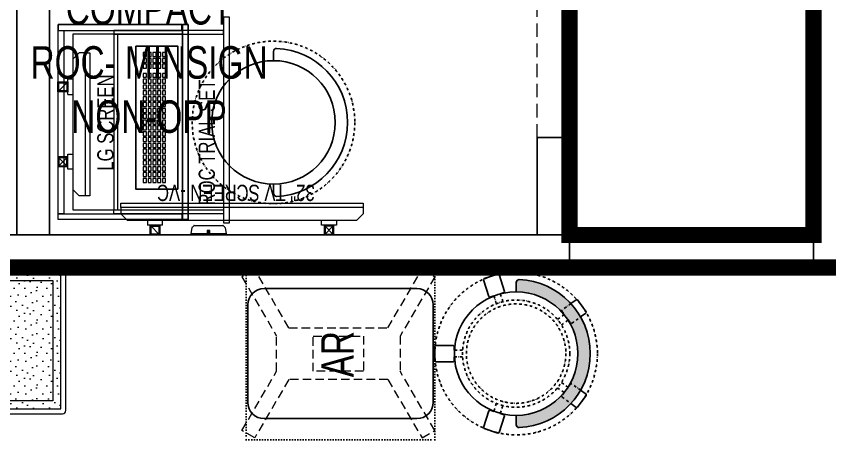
# Model space of a CAD drawing. Header units: feet. Extents: x 9066227 to 9075870, y -6882294 to -6864876.
# Drawn here: x 9068805 to 9071307, y -6871675 to -6870372 of the extents above; entities that cross this region are included whole.
import ezdxf

# ---------------------------------------------------------------- set-up
doc = ezdxf.new("R2010")
doc.units = ezdxf.units.FT
doc.header["$LTSCALE"] = 33
doc.header["$MEASUREMENT"] = 0
for name, pattern in [('a_p6_plan_L18$0$HIDDEN', [0.375, 0.25, -0.125]), ('ACAD_ISO03W100', [30, 12, -18]), ('DASHDOT2', [0.5, 0.25, -0.125, 0, -0.125]), ('DOT', [0.25, 0, -0.25]), ('HIDDEN', [9.524999999999995, 6.349999999999997, -3.174999999999998]), ('HIDDEN2', [4.7624999999999975, 3.174999999999998, -1.587499999999999])]:
    doc.linetypes.add(name, pattern=pattern)
for name, color, linetype, lineweight in [('Floor-Unit', 1, 'Continuous', 13), ('HATCH', 9, 'Continuous', 9), ('LENS-DIM', 252, 'Continuous', 5), ('LENS-FURNITURE', 13, 'Continuous', 9), ('LENS-HATCH', 251, 'Continuous', 5), ('LENS-PARTITION', 21, 'Continuous', 25), ('LENS-TEXT', 31, 'Continuous', 5), ('LENS_CURTAIN', 5, 'a_p6_plan_L18$0$HIDDEN', 9), ('LENS_PARTITION', 21, 'Continuous', 25), ('LK-EQPMT', 3, 'Continuous', 18), ('LK-FF&E FLOOR', 1, 'Continuous', 9), ('LK-FLUTTED FINISH', 20, 'Continuous', 30), ('LK-TILES FINISH', 251, 'Continuous', 5), ('LN-ELEVATION-1', 81, 'Continuous', 25), ('LN-ELEVATION-2', 103, 'Continuous', 20), ('LN-ELEVATION-4', 145, 'Continuous', 13), ('LN-ELEVATION-5', 167, 'Continuous', 5), ('TV', 92, 'Continuous', 18)]:
    doc.layers.add(name, color=color, linetype=linetype, lineweight=lineweight)
doc.styles.add('LK TXT', font='GILC____.TTF', dxfattribs={"height": 100})
doc.styles.get("Standard").update_dxf_attribs({"font": 'GILC____.TTF'})

# ---------------------------------------------------------------- blocks, each defined once
blk = doc.blocks.new('AR')
at = {"layer": 'LN-ELEVATION-2', "linetype": 'DOT', "lineweight": 25}
blk.add_lwpolyline([(0, 13.41378593863919), (530, 13.41378593863919), (530, 593.4137859386392), (0, 593.4137859386392)], close=True, dxfattribs=at)
at = {"layer": 'LN-ELEVATION-2', "lineweight": 25}
blk.add_lwpolyline([(465, 68.22063546301797), (465, 538.2206354630179, 0.4142135623730951), (415, 588.2206354630177), (115, 588.2206354630177, 0.4142135623730951), (65, 538.2206354630179), (65, 68.22063546301797, 0.4142135623730951), (115, 18.22063546301797), (415, 18.22063546301797, 0.4142135623730951)], format="xyb", close=True, dxfattribs=at)
at = {"layer": 'LN-ELEVATION-4', "linetype": 'HIDDEN2', "ltscale": 0.25}
for points in [[(185.8456009030342, 448.8780772723258), (5.888936847448348, 554.0078910568263), (28.48512306064368, 593.350836840691), (211.0874861851335, 486.6754184374586)], [(344.154399111867, 448.8780772762837), (524.1110631600021, 554.0078910947777), (501.5148769393563, 593.3508368753828), (318.9125138223171, 486.6754184374586)], [(211.0874861851335, 486.6754184376913), (318.9125138223171, 486.6754184376913)], [(185.8456009030342, 144.472759603057), (185.8456009030342, 448.8780772723258)], [(344.154399111867, 448.8780772762837), (344.154399111867, 144.4727595990989)], [(185.8456009030342, 144.472759603057), (5.888936847448348, 39.34294581855647), (28.48512306064368, 3.46917659e-08), (211.0874861851335, 106.6754184379242)], [(344.154399111867, 144.4727595990989), (524.1110631600021, 39.34294578060508), (501.5148769393563, 0), (318.9125138223171, 106.6754184379242)], [(318.9125138223171, 106.6754184376914), (211.0874861851335, 106.6754184376914)]]:
    blk.add_lwpolyline(points, dxfattribs=at)
blk.add_lwpolyline([(210.8456009030342, 373.9866790841333), (319.154399111867, 373.9866790841333), (319.154399111867, 219.3641577917151), (210.8456009030342, 219.3641577917151)], close=True, dxfattribs=at)
blk = doc.blocks.new('DR STOOL')
at = {"layer": 'HATCH'}
h = blk.add_hatch(dxfattribs=at)
h.set_pattern_fill('ANSI36', color=250, angle=-90.00000000000001)
h.set_pattern_definition([(315, (-227.8099174643867, 917.3997257252777), (6.173926083235043, -1.683798022700468), [7.9375, -1.587499999999999, 0, -1.587499999999999])])
edge = h.paths.add_edge_path()
edge.add_line((-190.0000000041909, 4.511094e-10), (-218.6899174675346, 4.511094e-10))
edge.add_arc((-218.6899174670689, 9.120000000388245), 9.119999999940092, 177.6119845363388, 269.9999999996136, ccw=False)
edge.add_arc((-1.8626451e-09, 3.565219e-10), 228.000000002257, 2.3880154632688004, 177.6119845367313, ccw=False)
edge.add_arc((218.6899174633436, 9.120000000497384), 9.120000000051716, -90.00000000034493, 2.3880154629299, ccw=False)
edge.add_line((218.6899174633436, 4.511094e-10), (190, 4.511094e-10))
edge.add_arc((-1.8626451e-09, 4.511094e-10), 190.000000001979, -1.27e-14, 180)
at = {"layer": 'LN-ELEVATION-1', "color": 1, "ltscale": 100}
for p, q in [((-128.6221585394814, 215.4841044476634), (-165.2704676063731, 189.0243927398114)), ((-124.7228340068832, 214.8545704018979), (-128.6221585394814, 215.4841044476634)), ((-112.6981821293011, 198.1996966340157), (-124.7228340068832, 214.8545704018979)), ((124.7553772013634, 214.9803744515593), (112.5488144652918, 198.2845540212292)), ((128.7014972954057, 215.5933048763618), (124.7553772013634, 214.9803744515593)), ((128.7014972954057, 215.5933048763618), (124.7553772013634, 214.9803744515593)), ((165.1911288509145, 188.915192311113), (128.7014972954057, 215.5933048763618)), ((165.1911288509145, 188.915192311113), (128.7014972954057, 215.5933048763618)), ((-165.2704676063731, 189.0243927398114), (-165.9069543029182, 185.0820035930228)), ((-165.9069543029182, 185.0820035930228), (-153.8003208162263, 168.3135803133482)), ((153.6734594982117, 168.4294150282658), (165.7973639420234, 185.0121775862135)), ((165.7973639420234, 185.0121775862135), (165.1911288509145, 188.915192311113)), ((165.7973639420234, 185.0121775862135), (165.1911288509145, 188.915192311113)), ((-191.2928382232785, -35.45407700946089), (-242.9550312487409, -52.24013893969095)), ((-187.9259491492994, -37.1695928365807), (-191.2928382232785, -35.45407700946089)), ((-184.1424400564283, -48.81403796559607), (-187.9259491492994, -37.1695928365807)), ((188.0651108901948, -36.96233201187715), (184.0504167033359, -49.19388854173303)), ((191.3981811110861, -35.27656588272658), (188.0651108901948, -36.96233201187715)), ((243.0100176925771, -52.21682526778022), (191.3981811110861, -35.27656588272658)), ((-242.9550312487409, -52.24013893969095), (-244.7482102331705, -55.75945052818861)), ((-244.7482102331705, -55.75945052818861), (-230.7800458371639, -98.74904560100549)), ((-173.8639617776498, -80.4479453730819), (-177.8421125086024, -68.2044548037811)), ((177.6922140880488, -68.56540505095472), (173.8739495249465, -80.1985000452405)), ((230.715890809428, -98.7280946081737), (244.8123673382215, -55.78040257930116)), ((244.8123673382215, -55.78040257930116), (243.0100176925771, -52.21682526778022)), ((-230.7800458371639, -98.74904560100549), (-227.2218665438704, -100.5620286722478)), ((-227.2218665438704, -100.5620286722478), (-175.5596735184081, -83.7759667420105)), ((-175.5596735184081, -83.7759667420105), (-173.8639617776498, -80.4479453730819)), ((173.8739495249465, -80.1985000452405), (175.5794035866856, -83.5704969359358)), ((175.5794035866856, -83.5704969359358), (227.1912401677109, -100.5107563209894)), ((227.1912401677109, -100.5107563209894), (230.715890809428, -98.7280946081737)), ((-22.72193054761737, -190.2142363802995), (-25.39390889601782, -192.886214728569)), ((-25.39390889601782, -192.886214728569), (-25.39390889601782, -247.2070584567482)), ((-10.47823652112856, -190.2142363802995), (-22.72193054761737, -190.2142363802995)), ((22.78362171910703, -190.2142363802995), (9.910054048988968, -190.2142363802995)), ((25.42475448176265, -192.8553691428751), (22.78362171910703, -190.2142363802995)), ((25.42475448176265, -247.1762128710543), (25.42475448176265, -192.8553691428751)), ((-25.39390889601782, -247.2070584567482), (-22.60096735274419, -250)), ((-22.60096735274419, -250), (22.60096735274419, -250)), ((22.60096735274419, -250), (25.42475448176265, -247.1762128710543))]:
    blk.add_line(p, q, dxfattribs=at)
at = {"layer": 'LN-ELEVATION-1', "linetype": 'DASHDOT2'}
for p, q in [((-92.92521573789418, 170.8129362839827), (-112.6981821293011, 198.1996966340157)), ((112.5488144652918, 198.2845540212292), (92.69529851106927, 171.1294289919315)), ((-153.8003208162263, 168.3135803133482), (-134.1093360339291, 141.0403694751003)), ((-103.4542870586738, 159.9154408004979), (-93.52748446213081, 167.0824927485227)), ((-88.15393704269081, 139.4771787207864), (-103.4542870586738, 159.9154408004979)), ((-93.52748446213081, 167.0824927485227), (-92.92521573789418, 170.8129362839827)), ((103.6608748426661, 159.8406005539291), (88.19885099539533, 139.4487815762331)), ((92.69529851106927, 171.1294289919315), (93.26858203159645, 167.4385604566923)), ((93.26858203159645, 167.4385604566923), (103.6608748426661, 159.8406005539291)), ((133.7372852512635, 141.1612321265929), (153.6734594982117, 168.4294150282658)), ((-134.1093360339291, 141.0403694751003), (-130.4219571123831, 140.4450534014686)), ((-130.4219571123831, 140.4450534014686), (-119.9844727469608, 147.9808124662595)), ((-119.9844727469608, 147.9808124662595), (-105.3687285655178, 126.9741353208374)), ((105.4096150295809, 126.94019481352), (120.1194891873747, 147.8074627162714)), ((120.1194891873747, 147.8074627162714), (130.0033113472163, 140.5812532722048)), ((130.0033113472163, 140.5812532722048), (133.7372852512635, 141.1612321265929)), ((-159.954806596972, -40.49024384317454), (-184.1424400564283, -48.81403796559607)), ((184.0504167033359, -49.19388854173303), (159.8786162491887, -40.79004861696012)), ((-177.8421125086024, -68.2044548037811), (-153.4148110738024, -60.73628028803068)), ((153.3006618716754, -61.02382378749462), (177.6922140880488, -68.56540505095472)), ((-10.92024635523557, -164.6382343793375), (-10.47823652112856, -190.2142363802995)), ((9.910054048988968, -190.2142363802995), (10.35584833659231, -164.674698740353))]:
    blk.add_line(p, q, dxfattribs=at)
at = {"layer": 'LN-ELEVATION-1', "color": 1, "ltscale": 100}
blk.add_lwpolyline([(-190.0000000023283, 0), (-218.6899174656719, 0, -0.4264743413925903), (-227.8019973598421, 9.5, -0.959166304662544), (227.8019973593764, 9.5, -0.4264743413925903), (218.6899174647406, 0), (190.0000000013969, 0)], format="xyb", dxfattribs=at)
at = {"layer": 'LN-ELEVATION-1', "linetype": 'DASHDOT2'}
for radius in [250, 165, 153]:
    blk.add_circle((0, 0), radius, dxfattribs=at)
at = {"layer": 'LN-ELEVATION-1', "color": 1, "ltscale": 100}
blk.add_circle((0, 0), 190, dxfattribs=at)
blk = doc.blocks.new('2 seater bench')
at = {"layer": 'LENS-HATCH', "lineweight": 0}
h = blk.add_hatch(dxfattribs=at)
h.set_pattern_fill('STIP1', color=177, scale=100, angle=269.9999999999999, pattern_type=2)
h.set_pattern_definition([(270, (6617251.078707985, -170421.6063060569), (100, -1.516e-13), [0, -100]), (270, (6617235.078707984, -170433.6063060569), (100, -1.516e-13), [0, -100]), (270, (6617211.078707985, -170428.6063060569), (100, -1.516e-13), [0, -100]), (270, (6617188.078707985, -170463.6063060569), (100, -1.516e-13), [0, -100]), (270, (6617224.078707985, -170460.6063060569), (100, -1.516e-13), [0, -100]), (270, (6617248.078707985, -170487.6063060569), (100, -1.516e-13), [0, -100]), (270, (6617255.078707985, -170452.6063060569), (100, -1.516e-13), [0, -100]), (270, (6617214.078707985, -170494.6063060569), (100, -1.516e-13), [0, -100]), (270, (6617182.078707985, -170489.6063060569), (100, -1.516e-13), [0, -100]), (270, (6617167.078707985, -170415.6063060568), (100, -1.516e-13), [0, -100]), (270, (6617187.078707985, -170433.6063060569), (100, -1.516e-13), [0, -100]), (270, (6617168.078707984, -170447.6063060569), (100, -1.516e-13), [0, -100]), (270, (6617232.078707985, -170508.6063060569), (100, -1.516e-13), [0, -100]), (270, (6617207.078707984, -170476.6063060568), (100, -1.516e-13), [0, -100]), (270, (6617240.078707984, -170468.6063060569), (100, -1.516e-13), [0, -100]), (270, (6617231.078707984, -170485.6063060569), (100, -1.516e-13), [0, -100]), (270, (6617204.078707985, -170449.6063060568), (100, -1.516e-13), [0, -100]), (270, (6617258.078707984, -170477.6063060569), (100, -1.516e-13), [0, -100]), (270, (6617199.078707984, -170508.6063060569), (100, -1.516e-13), [0, -100]), (270, (6617169.078707985, -170505.6063060569), (100, -1.516e-13), [0, -100])])
h.paths.add_polyline_path([(585, 210), (0, 210), (0, -210), (585, -210)])
h.paths.add_polyline_path([(0, 245), (0, -210)])
h.paths.add_polyline_path([(-585, 210), (0, 210), (0, -210), (-585, -210)])
at = {"layer": 'LN-ELEVATION-2', "ltscale": 0.5}
for points in [[(-585, 210), (0, 210), (0, -210), (-585, -210)], [(585.0000000009313, 210), (0, 210), (0, -210), (585.0000000009313, -210)]]:
    blk.add_lwpolyline(points, close=True, dxfattribs=at)
at = {"layer": 'LN-ELEVATION-5', "ltscale": 0.5}
blk.add_lwpolyline([(590, 225), (-590, 225, 0.4142135623730951), (-600, 215), (-600, -215, 0.4142135623730951), (-590, -225), (590, -225, 0.4142135623730951), (600, -215), (600, 215, 0.4142135623730951)], format="xyb", close=True, dxfattribs=at)
blk.add_lwpolyline([(585, 210), (-585, 210), (-585, -210), (585, -210)], close=True, dxfattribs=at)
at = {"layer": 'LN-ELEVATION-5', "linetype": 'HIDDEN2', "ltscale": 11}
blk.add_lwpolyline([(-560, 185), (560.0000000009313, 185), (560.0000000009313, -185), (-560, -185)], close=True, dxfattribs=at)
blk = doc.blocks.new('TRIAL SET ROC')
at = {"layer": 'LENS-DIM', "ltscale": 0.5}
for points in [[(-400.3652351796627, -364.3162249757442), (-430.3652351796626, -364.3162249757442)], [(169.6347648203373, -364.3162249757442), (139.6347648203373, -364.3162249757442)]]:
    blk.add_lwpolyline(points, dxfattribs=at)
at = {"layer": 'LENS-FURNITURE'}
blk.add_lwpolyline([(-430.3652351796626, 18), (169.6347648203373, 18), (169.6347648203373, -382.3162249757443), (-430.3652351796626, -382.3162249757443)], close=True, dxfattribs=at)
at = {"layer": 'LENS-FURNITURE', "color": 146}
for points in [[(-412.3652351796627, -153.6065521437457), (-400.3652351796627, -153.6065521437457), (-400.3652351796628, -490.6065521437458), (-412.3652351796627, -490.6065521437458)], [(139.6347648203373, -153.6065521437458), (-400.3652351796627, -153.6065521437457), (-400.3652351796627, -165.6065521437457), (139.6347648203373, -165.6065521437458)], [(151.6347648203373, -153.6065521437458), (139.6347648203373, -153.6065521437458), (139.6347648203372, -490.6065521437458), (151.6347648203373, -490.6065521437458)], [(192.1347648203373, -490.6065521437458), (-440.8652351796627, -490.6065521437458), (-440.8652351796627, -508.6065521437458), (192.1347648203373, -508.6065521437458)]]:
    blk.add_lwpolyline(points, close=True, dxfattribs=at)
at = {"layer": 'LN-ELEVATION-2'}
for points in [[(-430.3652351796626, 18), (-412.3652351796627, 18), (-412.3652351796627, -362.3162249757442), (-430.3652351796626, -362.3162249757442)], [(-412.3652351796627, 18), (151.6347648203373, 18), (151.6347648203373, 0), (-412.3652351796627, 0)], [(169.6347648203373, 18), (151.6347648203373, 18), (151.6347648203373, -362.3162249757442), (169.6347648203373, -362.3162249757442)], [(169.6347648203373, -364.3162249757442), (-430.3652351796626, -364.3162249757442), (-430.3652351796626, -382.3162249757443), (169.6347648203373, -382.3162249757443)], [(169.6347648203373, -382.3162249757443), (-430.3652351796626, -382.3162249757443), (-430.3652351796626, -364.3162249757442), (169.6347648203373, -364.3162249757442)]]:
    blk.add_lwpolyline(points, close=True, dxfattribs=at)
at = {"layer": 'LN-ELEVATION-2', "linetype": 'HIDDEN', "ltscale": 100}
blk.add_lwpolyline([(-400.3652351796627, -364.3162249757442), (139.6347648203373, -364.3162249757442), (139.6347648203373, -27.35909500904381), (-400.3652351796627, -27.35909500904381)], close=True, dxfattribs=at)
at = {"insert": (-386.8645105547048, -414.1468168679739), "char_height": 50, "attachment_point": 1}
blk.add_mtext_dynamic_manual_height_columns('ROC TRIAL SET', width=625.228464345434, gutter_width=500, heights=[0], dxfattribs=at)
blk = doc.blocks.new('*U23')
at = {"layer": 'LK-EQPMT', "ltscale": 12}
blk.add_lwpolyline([(5.986879315214991, 4.914598100478997), (-5.986879315214991, 4.914598100478997), (-5.986879315214991, -4.914598100478997), (5.986879315214991, -4.914598100478997)], close=True, dxfattribs=at)
blk = doc.blocks.new('*U24')
at = {"color": 0, "linetype": 'ByBlock', "lineweight": -2}
for p in [(0, 0), (17.96063794564497, 0), (35.92127589128995, 0), (53.88191383693492, 0), (71.8425517825799, 0), (89.80318972822487, 0), (107.7638276738698, 0), (125.7244656195148, 0), (143.6851035651598, 0), (161.6457415108048, 0), (179.6063794564497, 0), (197.5670174020947, 0), (215.5276553477397, 0), (233.4882932933847, 0), (251.4489312390296, 0), (269.4095691846746, 0), (287.3702071303196, 0), (305.3308450759646, 0), (323.2914830216096, 0), (-9e-16, -14.74379430143699), (-1.8e-15, -29.48758860287398), (17.96063794564497, -14.74379430143699), (17.96063794564497, -29.48758860287398), (35.92127589128995, -14.74379430143699), (35.92127589128995, -29.48758860287398), (53.88191383693492, -14.74379430143699), (53.88191383693492, -29.48758860287398), (71.8425517825799, -14.74379430143699), (71.8425517825799, -29.48758860287398), (89.80318972822487, -14.74379430143699), (89.80318972822487, -29.48758860287398), (107.7638276738698, -14.74379430143699), (107.7638276738698, -29.48758860287398), (125.7244656195148, -14.74379430143699), (125.7244656195148, -29.48758860287398), (143.6851035651598, -14.74379430143699), (143.6851035651598, -29.48758860287398), (161.6457415108048, -14.74379430143699), (161.6457415108048, -29.48758860287398), (179.6063794564497, -14.74379430143699), (179.6063794564497, -29.48758860287398), (197.5670174020947, -14.74379430143699), (197.5670174020947, -29.48758860287398), (215.5276553477397, -14.74379430143699), (215.5276553477397, -29.48758860287398), (233.4882932933847, -14.74379430143699), (233.4882932933847, -29.48758860287398), (251.4489312390296, -14.74379430143699), (251.4489312390296, -29.48758860287398), (269.4095691846746, -14.74379430143699), (269.4095691846746, -29.48758860287398), (287.3702071303196, -14.74379430143699), (287.3702071303196, -29.48758860287398), (305.3308450759646, -14.74379430143699), (305.3308450759646, -29.48758860287398), (323.2914830216096, -14.74379430143699), (323.2914830216096, -29.48758860287398), (-2.7e-15, -44.23138290431096), (17.96063794564497, -44.23138290431096), (35.92127589128995, -44.23138290431096), (53.88191383693492, -44.23138290431096), (71.8425517825799, -44.23138290431096), (89.80318972822487, -44.23138290431096), (107.7638276738698, -44.23138290431096), (125.7244656195148, -44.23138290431096), (143.6851035651598, -44.23138290431096), (161.6457415108048, -44.23138290431096), (179.6063794564497, -44.23138290431096), (197.5670174020947, -44.23138290431096), (215.5276553477397, -44.23138290431096), (233.4882932933847, -44.23138290431096), (251.4489312390296, -44.23138290431096), (269.4095691846746, -44.23138290431096), (287.3702071303196, -44.23138290431096), (305.3308450759646, -44.23138290431096), (323.2914830216096, -44.23138290431096), (-3.6e-15, -58.97517720574795), (17.96063794564497, -58.97517720574795), (35.92127589128994, -58.97517720574795), (53.88191383693492, -58.97517720574795), (71.8425517825799, -58.97517720574795), (89.80318972822487, -58.97517720574795), (107.7638276738698, -58.97517720574795), (125.7244656195148, -58.97517720574795), (143.6851035651598, -58.97517720574795), (161.6457415108048, -58.97517720574795), (179.6063794564497, -58.97517720574795), (197.5670174020947, -58.97517720574795), (215.5276553477397, -58.97517720574795), (233.4882932933847, -58.97517720574795), (251.4489312390296, -58.97517720574795), (269.4095691846746, -58.97517720574795), (287.3702071303196, -58.97517720574795), (305.3308450759646, -58.97517720574795), (323.2914830216096, -58.97517720574795)]:
    blk.add_blockref('*U23', p, dxfattribs=at)
blk = doc.blocks.new('*U21')
at = {"layer": 'LK-EQPMT', "ltscale": 12}
blk.add_lwpolyline([(5.986879315214991, 4.914598100478997), (-5.986879315214991, 4.914598100478997), (-5.986879315214991, -4.914598100478997), (5.986879315214991, -4.914598100478997)], close=True, dxfattribs=at)
blk = doc.blocks.new('*U22')
at = {"color": 0, "linetype": 'ByBlock', "lineweight": -2}
for p in [(0, 0), (17.96063794564497, 0), (35.92127589128995, 0), (-9e-16, -14.74379430143699), (-1.8e-15, -29.48758860287398), (17.96063794564497, -14.74379430143699), (17.96063794564497, -29.48758860287398), (35.92127589128995, -14.74379430143699), (35.92127589128995, -29.48758860287398), (-2.7e-15, -44.23138290431096), (17.96063794564497, -44.23138290431096), (35.92127589128995, -44.23138290431096), (-3.6e-15, -58.97517720574795), (17.96063794564497, -58.97517720574795), (35.92127589128994, -58.97517720574795)]:
    blk.add_blockref('*U21', p, dxfattribs=at)
blk = doc.blocks.new('*U17')
at = {"ltscale": 12}
blk.add_lwpolyline([(8.040144996717572, 2.91038e-11), (8.040144996717572, 129.0940371821052), (448.0401449967176, 129.0940371821052), (448.0401449967176, 2.91038e-11)], close=True, dxfattribs=at)
for name, p in [('*U24', (35.16895717114949, 101.6202952143818)), ('*U22', (386.6121428576974, 101.6202952143818))]:
    blk.add_blockref(name, p)
blk = doc.blocks.new('CLINIC SCREEN')
at = {"layer": 'TV'}
for p, q in [((-103.1090284836336, 42.85441964946222), (-127.4114311772946, 18.55201695591665)), ((-127.4114311772946, 42.85441964946222), (-103.1090284836336, 18.55201695591665)), ((102.7052824410566, 42.85441964946222), (127.007685134602, 18.55201695591665))]:
    blk.add_line(p, q, dxfattribs=at)
at = {"layer": 'TV', "ltscale": 12}
for p, q in [((-220.0000000000082, -19.41163062257681), (-200.5883693773149, 0)), ((200.5883693773149, 0), (-200.5883693773149, 0)), ((-138.5315413423604, 0), (-138.5315413423604, 15.514207008644)), ((-138.5315413423604, 15.514207008644), (-91.98892031613741, 15.514207008644)), ((-91.98892031613741, 15.514207008644), (-91.98892031613741, 0)), ((91.98892031610741, 15.514207008644), (91.98892031610741, 0)), ((91.98892031610741, 15.514207008644), (138.5315413423595, 15.514207008644)), ((138.5315413423595, 0), (138.5315413423595, 15.514207008644)), ((219.9999999999918, -19.41163062257681), (200.5883693773149, 0)), ((-220.0000000000082, -38.82326124538668), (-220.0000000000082, -19.41163062257681)), ((219.9999999999918, -38.82326124538668), (219.9999999999918, -19.41163062257681))]:
    blk.add_line(p, q, dxfattribs=at)
at = {"layer": 'TV'}
for points in [[(-130.4492315140169, 15.51421661919448), (-100.0712281470269, 15.51421661919448), (-100.0712281470269, 45.89221998606814), (-130.4492315140169, 45.89221998606814)], [(-127.4114311772946, 18.55201695591665), (-103.1090284836336, 18.55201695591665), (-103.1090284836336, 42.85441964946222), (-127.4114311772946, 42.85441964946222)], [(130.0454854713243, 15.51421661919448), (99.66748210433435, 15.51421661919448), (99.66748210433435, 45.89221998606814), (130.0454854713243, 45.89221998606814)], [(127.007685134602, 18.55201695591665), (102.7052824410566, 18.55201695591665), (102.7052824410566, 42.85441964946222), (127.007685134602, 42.85441964946222)]]:
    blk.add_lwpolyline(points, close=True, dxfattribs=at)
at = {"layer": 'TV', "ltscale": 12}
blk.add_lwpolyline([(-220.0000000000082, -51.71278328332107), (-220.0000000000082, -38.82326124538668), (219.9999999999918, -38.82326124538668), (219.9999999999918, -51.71278328332107)], close=True, dxfattribs=at)
at = {"layer": 'Floor-Unit', "color": 0, "ltscale": 2, "insert": (5.199680584678389, -100.4085774972336), "char_height": 50, "attachment_point": 5}
blk.add_mtext_dynamic_manual_height_columns('LG SCREEN', width=466.4796511627907, gutter_width=12.5, heights=[0], dxfattribs=at)
blk = doc.blocks.new('DOCTOR STOOL')
at = {"layer": 'LN-ELEVATION-1', "ltscale": 100}
blk.add_lwpolyline([(228, 37.80991746066138), (228, 9.119999997317787, -0.4264743413925903), (218.5, 0.0079201031476259, -0.959166304662544), (218.5, 455.611914822366, -0.4264743413925903), (228, 446.4998349279631), (228, 417.8099174646193)], format="xyb", dxfattribs=at)
at = {"layer": 'LN-ELEVATION-1', "linetype": 'DASHDOT2'}
blk.add_circle((228, 227.8099174629897), 250, dxfattribs=at)
at = {"layer": 'LN-ELEVATION-1', "ltscale": 100}
blk.add_circle((228, 227.8099174629897), 190, dxfattribs=at)
blk = doc.blocks.new('32INCH VC FOR CLINIC')
at = {"layer": 'LK-EQPMT'}
for p, q in [((116.8909715171903, 152.5672029328125), (92.58856882341206, 128.264800239267)), ((92.58856882341206, 152.5672029328125), (116.8909715171903, 128.264800239267)), ((627.7052824404091, 152.5672029328125), (652.0076851341872, 128.264800239267))]:
    blk.add_line(p, q, dxfattribs=at)
at = {"layer": 'LK-EQPMT', "ltscale": 12}
for p, q in [((81.46845865808427, 109.7127832833503), (81.46845865808427, 125.2269902919943)), ((81.46845865808427, 125.2269902919943), (128.0110796838999, 125.2269902919943)), ((128.0110796838999, 125.2269902919943), (128.0110796838999, 109.7127832833503)), ((616.9889203161001, 125.2269902919943), (616.9889203161001, 109.7127832833503)), ((616.9889203161001, 125.2269902919943), (663.5315413419156, 125.2269902919943)), ((663.5315413419156, 109.7127832833503), (663.5315413419156, 125.2269902919943)), ((0, 90.30115266077335), (19.41163062304258, 109.7127832833503)), ((725.5883693769574, 109.7127832833503), (19.41163062304258, 109.7127832833503)), ((745, 90.30115266077335), (725.5883693769574, 109.7127832833503)), ((0, 70.88952203796362), (0, 90.30115266077335)), ((745, 70.88952203796362), (745, 90.30115266077335))]:
    blk.add_line(p, q, dxfattribs=at)
at = {"layer": 'LK-EQPMT'}
for points in [[(89.55076848529278, 125.2269999025447), (119.9287718534469, 125.2269999025447), (119.9287718534469, 155.6050032694184), (89.55076848529278, 155.6050032694184)], [(92.58856882341206, 128.264800239267), (116.8909715171903, 128.264800239267), (116.8909715171903, 152.5672029328125), (92.58856882341206, 152.5672029328125)], [(655.0454854704439, 125.2269999025447), (624.6674821041522, 125.2269999025447), (624.6674821041522, 155.6050032694184), (655.0454854704439, 155.6050032694184)], [(652.0076851341872, 128.264800239267), (627.7052824404091, 128.264800239267), (627.7052824404091, 152.5672029328125), (652.0076851341872, 152.5672029328125)]]:
    blk.add_lwpolyline(points, close=True, dxfattribs=at)
at = {"layer": 'LK-EQPMT', "ltscale": 12}
blk.add_lwpolyline([(0, 58.0000000000291), (0, 70.88952203796362), (745, 70.88952203796362), (745, 58.0000000000291)], close=True, dxfattribs=at)
at = {"layer": 'LENS-TEXT', "color": 0, "ltscale": 2, "insert": (391.1996805854142, 25.6359011628374), "char_height": 50, "attachment_point": 5}
blk.add_mtext_dynamic_manual_height_columns('32" TV SCREEN -VC', width=466.4796511627907, gutter_width=12.5, heights=[0], dxfattribs=at)
blk = doc.blocks.new('A$C142a10c7')
at = {"color": 7, "linetype": 'Continuous', "lineweight": 0}
for p, q in [((8.657166473163912, 28.42683269794409), (3.619499919097869, 23.38916614387804)), ((99.82199776880444, 28.42683269794409), (104.8596643228705, 23.38916614387804)), ((3.047999931871892, 22.33083283420032), (0, 4.995333221678919)), ((0, 4.995333221678919), (0, 0)), ((50.73649886595085, 4.995333221678919), (57.74266537601749, 4.995333221678919)), ((58.22949869846925, 4.995333221678919), (62.99199859201909, 4.995333221678919)), ((105.4311643100964, 22.33083283420032), (108.4791642419683, 4.995333221678919)), ((108.4791642419683, 4.995333221678919), (108.4791642419683, 0))]:
    blk.add_line(p, q, dxfattribs=at)
for points in [[(10.05416644193853, 29.01949935136364), (10.09649977432564, 29.01949935136364), (10.22349977148697, 29.01949935136364), (10.45633309961607, 29.01949935136364), (10.75266642632584, 29.01949935136364), (11.13366641780983, 29.01949935136364), (11.57816640787447, 29.01949935136364), (12.1284997289069, 29.01949935136364), (12.76349971471354, 29.01949935136364), (13.46199969910086, 29.01949935136364), (14.24516634826238, 29.01949935136364), (15.11299966219812, 29.01949935136364), (16.02316630852098, 29.01949935136364), (17.03916628581161, 29.01949935136364), (18.09749959548936, 29.01949935136364), (19.24049956994131, 29.01949935136364), (20.44699954297394, 29.01949935136364), (21.69583284839367, 29.01949935136364), (23.00816615239408, 29.01949935136364), (24.38399945497514, 29.01949935136364), (25.80216608994331, 29.01949935136364), (27.28383272349213, 29.01949935136364), (28.78666602323452, 29.01949935136364), (30.33183265536403, 29.01949935136364), (31.94049928607419, 29.01949935136364), (33.54916591678435, 29.01949935136364), (35.20016587988163, 29.01949935136364), (36.87233250917246, 29.01949935136364), (38.58683247085041, 29.01949935136364), (40.28016576633478, 29.01949935136364), (42.01583239420627, 29.01949935136364), (43.75149902207777, 29.01949935136364), (45.48716564994927, 29.01949935136364), (62.99199859201909, 29.01949935136364), (64.72766521989058, 29.01949935136364), (66.46333184776206, 29.01949935136364), (68.19899847563357, 29.01949935136364), (69.89233177111794, 29.01949935136364), (71.60683173279588, 29.01949935136364), (73.27899836208672, 29.01949935136364), (74.92999832518399, 29.01949935136364), (76.53866495589415, 29.01949935136364), (78.14733158660434, 29.01949935136364), (79.69249821873382, 29.01949935136364), (81.19533151847622, 29.01949935136364), (82.67699815202504, 29.01949935136364), (84.09516478699321, 29.01949935136364), (85.4709980895743, 29.01949935136364), (86.78333139357468, 29.01949935136364), (88.03216469899442, 29.01949935136364), (89.23866467202706, 29.01949935136364), (90.381664646479, 29.01949935136364), (91.43999795615674, 29.01949935136364), (92.45599793344736, 29.01949935136364), (93.36616457977024, 29.01949935136364), (94.23399789370598, 29.01949935136364), (95.0171645428675, 29.01949935136364), (95.7156645272548, 29.01949935136364), (96.35066451306145, 29.01949935136364), (96.90099783409389, 29.01949935136364), (97.34549782415854, 29.01949935136364), (97.72649781564252, 29.01949935136364), (98.0228311423523, 29.01949935136364), (98.25566447048139, 29.01949935136364), (98.38266446764273, 29.01949935136364), (98.42499780002984, 29.01949935136364)], [(0, 4.995333221678919), (0.0423333323871091, 4.995333221678919), (0.1693333295484436, 4.995333221678919), (0.3598333252904311, 4.995333221678919), (0.6561666520002021, 4.995333221678919), (1.015999977290633, 4.995333221678919), (1.460499967355282, 4.995333221678919), (1.98966662219415, 4.995333221678919), (2.603499941807243, 4.995333221678919), (3.280833260000996, 4.995333221678919), (4.042833242968967, 4.995333221678919), (4.868333224517606, 4.995333221678919), (5.778499870840462, 4.995333221678919), (6.752166515743979, 4.995333221678919), (7.810499825421722, 4.995333221678919), (8.911166467486574, 4.995333221678919), (10.09649977432564, 4.995333221678919), (11.34533307974537, 4.995333221678919), (12.65766638374577, 4.995333221678919), (14.01233302013327, 4.995333221678919), (15.43049965510145, 4.995333221678919), (16.91216628865029, 4.995333221678919), (18.43616625458623, 4.995333221678919), (20.02366621910284, 4.995333221678919), (21.632332849813, 4.995333221678919), (23.30449947910383, 4.995333221678919), (25.01899944078178, 4.995333221678919), (26.75466606865327, 4.995333221678919), (28.53266602891187, 4.995333221678919), (30.33183265536403, 4.995333221678919), (32.1733326142033, 4.995333221678919), (34.03599923923613, 4.995333221678919), (35.89866586426894, 4.995333221678919), (37.80366582168888, 4.995333221678919), (39.70866577910881, 4.995333221678919), (41.63483240272229, 4.995333221678919), (43.56099902633578, 4.995333221678919), (45.48716564994927, 4.995333221678919)], [(0, 4.995333221678919), (0.0423333323871091, 4.995333221678919), (0.1693333295484436, 4.995333221678919), (0.3598333252904311, 4.995333221678919), (0.6561666520002021, 4.995333221678919), (1.015999977290633, 4.995333221678919), (1.460499967355282, 4.995333221678919), (1.98966662219415, 4.995333221678919), (2.603499941807243, 4.995333221678919), (3.280833260000996, 4.995333221678919), (4.042833242968967, 4.995333221678919), (4.868333224517606, 4.995333221678919), (5.778499870840462, 4.995333221678919), (6.752166515743979, 4.995333221678919), (7.810499825421722, 4.995333221678919), (8.911166467486574, 4.995333221678919), (10.09649977432564, 4.995333221678919), (11.34533307974537, 4.995333221678919), (12.65766638374577, 4.995333221678919), (14.01233302013327, 4.995333221678919), (15.43049965510145, 4.995333221678919), (16.91216628865029, 4.995333221678919), (18.43616625458623, 4.995333221678919), (20.02366621910284, 4.995333221678919), (21.632332849813, 4.995333221678919), (23.30449947910383, 4.995333221678919), (25.01899944078178, 4.995333221678919), (26.75466606865327, 4.995333221678919), (28.53266602891187, 4.995333221678919), (30.33183265536403, 4.995333221678919), (32.1733326142033, 4.995333221678919), (34.03599923923613, 4.995333221678919), (35.89866586426894, 4.995333221678919), (37.80366582168888, 4.995333221678919), (39.70866577910881, 4.995333221678919), (41.63483240272229, 4.995333221678919), (43.56099902633578, 4.995333221678919), (45.48716564994927, 4.995333221678919), (50.2496655434991, 4.995333221678919)], [(0, 0), (0.0423333323871091, 0), (0.1693333295484436, 0), (0.3598333252904311, 0), (0.6561666520002021, 0), (1.015999977290633, 0), (1.460499967355282, 0), (1.98966662219415, 0), (2.603499941807243, 0), (3.280833260000996, 0), (4.042833242968967, 0), (4.868333224517606, 0), (5.778499870840462, 0), (6.752166515743979, 0), (7.810499825421722, 0), (8.911166467486574, 0), (10.09649977432564, 0), (11.34533307974537, 0), (12.65766638374577, 0), (14.01233302013327, 0), (15.43049965510145, 0), (16.91216628865029, 0), (18.43616625458623, 0), (20.02366621910284, 0), (21.632332849813, 0), (23.30449947910383, 0), (25.01899944078178, 0), (26.75466606865327, 0), (28.53266602891187, 0), (30.33183265536403, 0), (32.1733326142033, 0), (34.03599923923613, 0), (35.89866586426894, 0), (37.80366582168888, 0), (39.70866577910881, 0), (41.63483240272229, 0), (43.56099902633578, 0), (45.48716564994927, 0)], [(45.48716564994927, 4.995333221678919), (62.99199859201909, 4.995333221678919), (64.91816521563257, 4.995333221678919), (66.84433183924605, 4.995333221678919), (68.77049846285954, 4.995333221678919), (70.67549842027947, 4.995333221678919), (72.5804983776994, 4.995333221678919), (74.44316500273223, 4.995333221678919), (76.30583162776506, 4.995333221678919), (78.14733158660434, 4.995333221678919), (79.94649821305649, 4.995333221678919), (81.72449817331508, 4.995333221678919), (83.46016480118658, 4.995333221678919), (85.17466476286452, 4.995333221678919), (86.84683139215537, 4.995333221678919), (88.45549802286553, 4.995333221678919), (90.04299798738214, 4.995333221678919), (91.56699795331807, 4.995333221678919), (93.04866458686692, 4.995333221678919), (94.4668312218351, 4.995333221678919), (95.82149785822259, 4.995333221678919), (97.13383116222298, 4.995333221678919), (98.38266446764273, 4.995333221678919), (99.5679977744818, 4.995333221678919), (100.6686644165466, 4.995333221678919), (101.7269977262243, 4.995333221678919), (102.7006643711279, 4.995333221678919), (103.6108310174507, 4.995333221678919), (104.4363309989994, 4.995333221678919), (105.1983309819673, 4.995333221678919), (105.8756643001611, 4.995333221678919), (106.4894976197742, 4.995333221678919), (107.0186642746131, 4.995333221678919), (107.4631642646777, 4.995333221678919), (107.8229975899681, 4.995333221678919), (108.1193309166779, 4.995333221678919), (108.3098309124199, 4.995333221678919), (108.4368309095812, 4.995333221678919), (108.4791642419683, 4.995333221678919)], [(45.48716564994927, 0), (62.99199859201909, 0), (64.91816521563257, 0), (66.84433183924605, 0), (68.77049846285954, 0), (70.67549842027947, 0), (72.5804983776994, 0), (74.44316500273223, 0), (76.30583162776506, 0), (78.14733158660434, 0), (79.94649821305649, 0), (81.72449817331508, 0), (83.46016480118658, 0), (85.17466476286452, 0), (86.84683139215537, 0), (88.45549802286553, 0), (90.04299798738214, 0), (91.56699795331807, 0), (93.04866458686692, 0), (94.4668312218351, 0), (95.82149785822259, 0), (97.13383116222298, 0), (98.38266446764273, 0), (99.5679977744818, 0), (100.6686644165466, 0), (101.7269977262243, 0), (102.7006643711279, 0), (103.6108310174507, 0), (104.4363309989994, 0), (105.1983309819673, 0), (105.8756643001611, 0), (106.4894976197742, 0), (107.0186642746131, 0), (107.4631642646777, 0), (107.8229975899681, 0), (108.1193309166779, 0), (108.3098309124199, 0), (108.4368309095812, 0), (108.4791642419683, 0)], [(58.22949869846925, 4.995333221678919), (58.22949869846925, 13.41966636671372), (50.2496655434991, 13.41966636671372), (50.2496655434991, 4.995333221678919)], [(62.99199859201909, 4.995333221678919), (64.91816521563257, 4.995333221678919), (66.84433183924605, 4.995333221678919), (68.77049846285954, 4.995333221678919), (70.67549842027947, 4.995333221678919), (72.5804983776994, 4.995333221678919), (74.44316500273223, 4.995333221678919), (76.30583162776506, 4.995333221678919), (78.14733158660434, 4.995333221678919), (79.94649821305649, 4.995333221678919), (81.72449817331508, 4.995333221678919), (83.46016480118658, 4.995333221678919), (85.17466476286452, 4.995333221678919), (86.84683139215537, 4.995333221678919), (88.45549802286553, 4.995333221678919), (90.04299798738214, 4.995333221678919), (91.56699795331807, 4.995333221678919), (93.04866458686692, 4.995333221678919), (94.4668312218351, 4.995333221678919), (95.82149785822259, 4.995333221678919), (97.13383116222298, 4.995333221678919), (98.38266446764273, 4.995333221678919), (99.5679977744818, 4.995333221678919), (100.6686644165466, 4.995333221678919), (101.7269977262243, 4.995333221678919), (102.7006643711279, 4.995333221678919), (103.6108310174507, 4.995333221678919), (104.4363309989994, 4.995333221678919), (105.1983309819673, 4.995333221678919), (105.8756643001611, 4.995333221678919), (106.4894976197742, 4.995333221678919), (107.0186642746131, 4.995333221678919), (107.4631642646777, 4.995333221678919), (107.8229975899681, 4.995333221678919), (108.1193309166779, 4.995333221678919), (108.3098309124199, 4.995333221678919), (108.4368309095812, 4.995333221678919), (108.4791642419683, 4.995333221678919)]]:
    blk.add_lwpolyline(points, dxfattribs=at)
for points in [[(10.06474977503531, 29.0195082958673), (9.534248061902773, 29.01950835296251), (9.025474408031627, 28.80876747177743), (8.650353053681108, 28.43364611742689)], [(99.84997135140063, 28.4336396143467), (99.47485173405786, 28.80875931243392), (98.96608043430564, 29.01949935136364), (98.43558113312662, 29.01949935136364)], [(3.612689210610753, 23.39598487170761), (3.322405640680948, 23.10570304499018), (3.128467363796033, 22.73313422348767), (3.057197043441803, 22.32884624035006)], [(54.23958212098417, 11.62049974026158), (53.35698509290597, 11.62049974026158), (52.64149882337079, 10.90501347072637), (52.64149882337079, 10.02241644264819)], [(52.64149882337079, 10.02241644264819), (52.64149882337079, 9.139819414570013), (53.35698509290597, 8.424333145034808), (54.23958212098417, 8.424333145034808)], [(55.83766541859755, 10.02241644264819), (55.83766541859755, 10.90501347072637), (55.12217914906238, 11.62049974026158), (54.23958212098417, 11.62049974026158)], [(54.23958212098417, 8.424333145034808), (55.12217914906238, 8.424333145034808), (55.83766541859755, 9.139819414570013), (55.83766541859755, 10.02241644264819)], [(105.4431330886528, 22.32884034557731), (105.3718640768058, 22.7331280061459), (105.1779269661667, 23.10569700574098), (104.8876444085468, 23.39597956336084)]]:
    blk.add_open_spline(points, degree=3, dxfattribs=at)

msp = doc.modelspace()

# ---------------------------------------------------------------- linework, layer by layer
at = {"layer": 'LENS-PARTITION'}
for points in [[(9068807.229678381, -6871044.892072595), (9068907.229678383, -6871044.892072595), (9068907.229678383, -6868652.143087397), (9068807.229678381, -6868652.143087397)], [(9071257.229678383, -6871144.892072595), (9071357.229678383, -6871144.892072595), (9071357.229678383, -6869544.892072594), (9071257.229678383, -6869544.892072594)], [(9070507.229678383, -6871044.892072595), (9070407.229678383, -6871044.892072595), (9070407.229678383, -6870744.892072596), (9070507.229678383, -6870744.892072596)], [(9070507.229678383, -6871044.892072595), (9067657.229678383, -6871044.892072595), (9067657.229678383, -6871144.892072595), (9070507.229678383, -6871144.892072595)]]:
    msp.add_lwpolyline(points, close=True, dxfattribs=at)
at = {"layer": 'LENS_CURTAIN', "ltscale": 5}
for points in [[(9070407.229678383, -6869994.892072595), (9070507.229678383, -6869994.892072595), (9070507.229678383, -6870744.892072596), (9070407.229678383, -6870744.892072596)], [(9071257.229678383, -6871044.892072595), (9070507.229678383, -6871044.892072595), (9070507.229678383, -6871144.892072595), (9071257.229678383, -6871144.892072595)]]:
    msp.add_lwpolyline(points, close=True, dxfattribs=at)
at = {"layer": 'LK-FLUTTED FINISH', "linetype": 'ACAD_ISO03W100', "ltscale": 0.05, "const_width": 50}
msp.add_lwpolyline([(9073388.272284616, -6871144.892072595), (9066707.229678383, -6871144.892072595)], dxfattribs=at)
at = {"layer": 'LK-TILES FINISH', "color": 212, "linetype": 'ACAD_ISO03W100', "ltscale": 0.05, "const_width": 50}
msp.add_lwpolyline([(9071257.229678383, -6869544.892072596), (9071257.229678383, -6871044.892072595), (9070507.229678383, -6871044.892072595), (9070507.22967838, -6869544.892072596)], dxfattribs=at)

# ---------------------------------------------------------------- block references
for name, p, rotation in [('TRIAL SET ROC', (9068952.088537354, -6870567.007593534), 90.00000000000003), ('*U17', (9069302.361606974, -6870912.227157703), 90.00000000000003), ('32INCH VC FOR CLINIC', (9069871.992328955, -6870889.287069326), 180)]:
    msp.add_blockref(name, p, dxfattribs=dict(rotation=rotation))
msp.add_blockref('A$C142a10c7', (9069342.51077693, -6871044.892072586))
at = {"layer": 'LENS-FURNITURE', "rotation": 180}
msp.add_blockref('DOCTOR STOOL', (9069824.402142977, -6870470.707319363), dxfattribs=at)
at = {"layer": 'LENS_PARTITION', "rotation": 90.00000000000003}
msp.add_blockref('CLINIC SCREEN', (9068979.447632361, -6870704.175560912), dxfattribs=at)
at = {"layer": 'LK-FF&E FLOOR'}
msp.add_blockref('2 seater bench', (9068357.485264847, -6871369.892072595), dxfattribs=at)
at = {"layer": 'LK-FF&E FLOOR', "rotation": 270}
for name, p in [('AR', (9069499.277883576, -6871144.892072595)), ('DR STOOL', (9070342.691669514, -6871409.892072596))]:
    msp.add_blockref(name, p, dxfattribs=at)

# ---------------------------------------------------------------- texts
at = {"layer": 'LENS-TEXT', "color": 0, "linetype": 'Continuous', "ltscale": 3, "insert": (9069213.797256531, -6870431.341819286), "char_height": 100, "attachment_point": 5, "style": 'LK TXT'}
msp.add_mtext_dynamic_manual_height_columns('CLINIC COMPACT ROC- MINSIGN\\PNON-OPP', width=730.5073781448633, gutter_width=0.9999999999999992, heights=[0], dxfattribs=at)
at = {"layer": 'LENS-TEXT', "color": 0, "linetype": 'Continuous', "ltscale": 3, "insert": (9069793.207225459, -6871411.549109502), "char_height": 100, "attachment_point": 5, "rotation": 90, "style": 'LK TXT'}
msp.add_mtext_dynamic_manual_height_columns('AR', width=237.4408088319178, gutter_width=12.5, heights=[0], dxfattribs=at)

doc.saveas('drawing.dxf')
